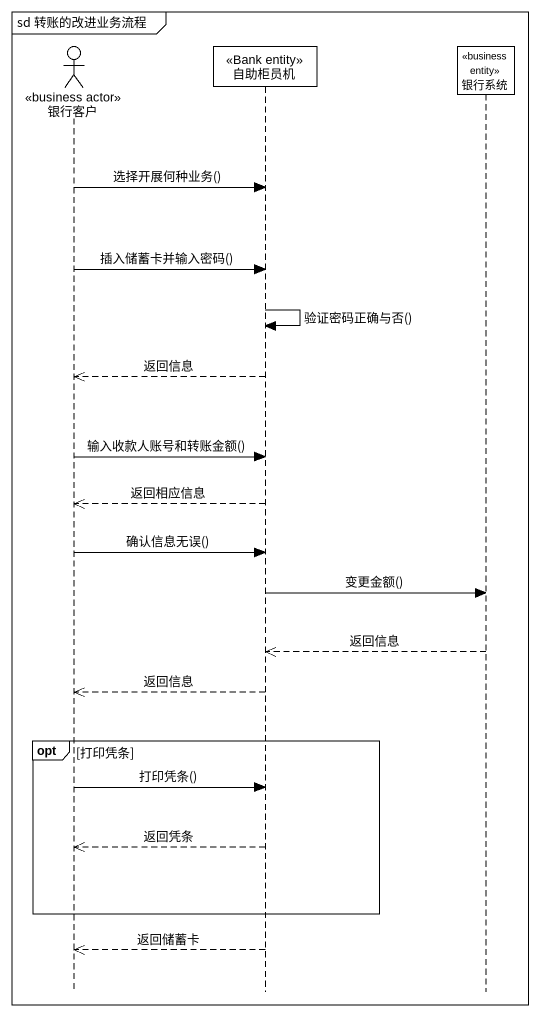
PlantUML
@startuml
mainframe sd 转账的改进业务流程
hide footbox
actor 银行客户 <<business actor>>
participant 自助柜员机 <<Bank entity>>
participant 银行系统 <<business entity>>

银行客户 -> 自助柜员机 : 选择开展何种业务()
银行客户 -> 自助柜员机 : 插入储蓄卡并输入密码()
自助柜员机 -> 自助柜员机 : 验证密码正确与否()
自助柜员机 -->> 银行客户 : 返回信息
银行客户 -> 自助柜员机 : 输入收款人账号和转账金额()
自助柜员机 -->> 银行客户 : 返回相应信息
银行客户 -> 自助柜员机 : 确认信息无误()
自助柜员机 -> 银行系统 : 变更金额()
银行系统 -->> 自助柜员机 : 返回信息
自助柜员机 -->> 银行客户 : 返回信息
opt 打印凭条
  银行客户 -> 自助柜员机 : 打印凭条()
  自助柜员机 -->> 银行客户 : 返回凭条
end
自助柜员机 -->> 银行客户 : 返回储蓄卡
@enduml
